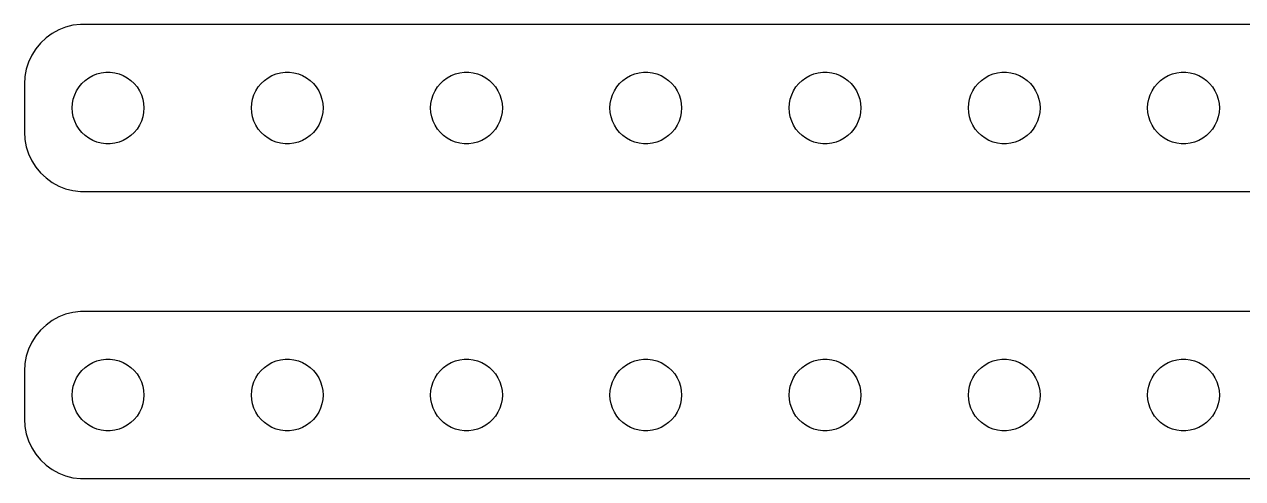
# Model space of a CAD drawing. Header units: metres. Extents: x -202 to 202, y 17 to 55.
# Drawn here: x -202 to -100.1, y 17 to 55 of the extents above; entities that cross this region are included whole.
import ezdxf

# ---------------------------------------------------------------- set-up
doc = ezdxf.new("R2010")
doc.units = ezdxf.units.M

msp = doc.modelspace()

# ---------------------------------------------------------------- linework, layer by layer
for p, q in [((-199.679, 54.2216), (-200.187, 53.8526)), ((-199.129, 54.5241), (-199.679, 54.2216)), ((-198.545, 54.7553), (-199.129, 54.5241)), ((-197.937, 54.9114), (-198.545, 54.7553)), ((-197.314, 54.9901), (-197.937, 54.9114)), ((197.314, 54.9901), (-197.314, 54.9901)), ((-200.645, 53.4227), (-201.045, 52.9389)), ((-200.187, 53.8526), (-200.645, 53.4227)), ((-201.382, 52.4088), (-201.649, 51.8406)), ((-201.045, 52.9389), (-201.382, 52.4088)), ((-201.843, 51.2434), (-201.961, 50.6267)), ((-201.649, 51.8406), (-201.843, 51.2434)), ((-195.562, 50.9469), (-195.188, 50.9941)), ((-195.188, 50.9941), (-194.812, 50.9941)), ((-194.812, 50.9941), (-194.438, 50.9469)), ((-180.562, 50.9469), (-180.188, 50.9941)), ((-180.188, 50.9941), (-179.812, 50.9941)), ((-179.812, 50.9941), (-179.438, 50.9469)), ((-165.562, 50.9469), (-165.188, 50.9941)), ((-165.188, 50.9941), (-164.812, 50.9941)), ((-164.812, 50.9941), (-164.438, 50.9469)), ((-150.562, 50.9469), (-150.188, 50.9941)), ((-150.188, 50.9941), (-149.812, 50.9941)), ((-149.812, 50.9941), (-149.438, 50.9469)), ((-135.562, 50.9469), (-135.188, 50.9941)), ((-135.188, 50.9941), (-134.812, 50.9941)), ((-134.812, 50.9941), (-134.438, 50.9469)), ((-120.562, 50.9469), (-120.188, 50.9941)), ((-120.188, 50.9941), (-119.812, 50.9941)), ((-119.812, 50.9941), (-119.438, 50.9469)), ((-105.562, 50.9469), (-105.188, 50.9941)), ((-105.188, 50.9941), (-104.812, 50.9941)), ((-104.812, 50.9941), (-104.438, 50.9469)), ((-201.961, 50.6267), (-202, 50)), ((-202, 50), (-202, 46)), ((-197.427, 49.7634), (-197.187, 50.0536)), ((-197.187, 50.0536), (-196.912, 50.3115)), ((-196.912, 50.3115), (-196.607, 50.533)), ((-196.607, 50.533), (-196.277, 50.7145)), ((-196.277, 50.7145), (-195.927, 50.8532)), ((-195.927, 50.8532), (-195.562, 50.9469)), ((-194.438, 50.9469), (-194.073, 50.8532)), ((-194.073, 50.8532), (-193.723, 50.7145)), ((-193.723, 50.7145), (-193.393, 50.533)), ((-193.393, 50.533), (-193.088, 50.3115)), ((-193.088, 50.3115), (-192.813, 50.0536)), ((-192.813, 50.0536), (-192.573, 49.7634)), ((-182.427, 49.7634), (-182.187, 50.0536)), ((-182.187, 50.0536), (-181.912, 50.3115)), ((-181.912, 50.3115), (-181.607, 50.533)), ((-181.607, 50.533), (-181.277, 50.7145)), ((-181.277, 50.7145), (-180.927, 50.8532)), ((-180.927, 50.8532), (-180.562, 50.9469)), ((-179.438, 50.9469), (-179.073, 50.8532)), ((-179.073, 50.8532), (-178.723, 50.7145)), ((-178.723, 50.7145), (-178.393, 50.533)), ((-178.393, 50.533), (-178.088, 50.3115)), ((-178.088, 50.3115), (-177.813, 50.0536)), ((-177.813, 50.0536), (-177.573, 49.7634)), ((-167.427, 49.7634), (-167.187, 50.0536)), ((-167.187, 50.0536), (-166.912, 50.3115)), ((-166.912, 50.3115), (-166.607, 50.533)), ((-166.607, 50.533), (-166.277, 50.7145)), ((-166.277, 50.7145), (-165.927, 50.8532)), ((-165.927, 50.8532), (-165.562, 50.9469)), ((-164.438, 50.9469), (-164.073, 50.8532)), ((-164.073, 50.8532), (-163.723, 50.7145)), ((-163.723, 50.7145), (-163.393, 50.533)), ((-163.393, 50.533), (-163.088, 50.3115)), ((-163.088, 50.3115), (-162.813, 50.0536)), ((-162.813, 50.0536), (-162.573, 49.7634)), ((-152.427, 49.7634), (-152.187, 50.0536)), ((-152.187, 50.0536), (-151.912, 50.3115)), ((-151.912, 50.3115), (-151.607, 50.533)), ((-151.607, 50.533), (-151.277, 50.7145)), ((-151.277, 50.7145), (-150.927, 50.8532)), ((-150.927, 50.8532), (-150.562, 50.9469)), ((-149.438, 50.9469), (-149.073, 50.8532)), ((-149.073, 50.8532), (-148.723, 50.7145)), ((-148.723, 50.7145), (-148.393, 50.533)), ((-148.393, 50.533), (-148.088, 50.3115)), ((-148.088, 50.3115), (-147.813, 50.0536)), ((-147.813, 50.0536), (-147.573, 49.7634)), ((-137.427, 49.7634), (-137.187, 50.0536)), ((-137.187, 50.0536), (-136.912, 50.3115)), ((-136.912, 50.3115), (-136.607, 50.533)), ((-136.607, 50.533), (-136.277, 50.7145)), ((-136.277, 50.7145), (-135.927, 50.8532)), ((-135.927, 50.8532), (-135.562, 50.9469)), ((-134.438, 50.9469), (-134.073, 50.8532)), ((-134.073, 50.8532), (-133.723, 50.7145)), ((-133.723, 50.7145), (-133.393, 50.533)), ((-133.393, 50.533), (-133.088, 50.3115)), ((-133.088, 50.3115), (-132.813, 50.0536)), ((-132.813, 50.0536), (-132.573, 49.7634)), ((-122.427, 49.7634), (-122.187, 50.0536)), ((-122.187, 50.0536), (-121.912, 50.3115)), ((-121.912, 50.3115), (-121.607, 50.533)), ((-121.607, 50.533), (-121.277, 50.7145)), ((-121.277, 50.7145), (-120.927, 50.8532)), ((-120.927, 50.8532), (-120.562, 50.9469)), ((-119.438, 50.9469), (-119.073, 50.8532)), ((-119.073, 50.8532), (-118.723, 50.7145)), ((-118.723, 50.7145), (-118.393, 50.533)), ((-118.393, 50.533), (-118.088, 50.3115)), ((-118.088, 50.3115), (-117.813, 50.0536)), ((-117.813, 50.0536), (-117.573, 49.7634)), ((-107.427, 49.7634), (-107.187, 50.0536)), ((-107.187, 50.0536), (-106.912, 50.3115)), ((-106.912, 50.3115), (-106.607, 50.533)), ((-106.607, 50.533), (-106.277, 50.7145)), ((-106.277, 50.7145), (-105.927, 50.8532)), ((-105.927, 50.8532), (-105.562, 50.9469)), ((-104.438, 50.9469), (-104.073, 50.8532)), ((-104.073, 50.8532), (-103.723, 50.7145)), ((-103.723, 50.7145), (-103.393, 50.533)), ((-103.393, 50.533), (-103.088, 50.3115)), ((-103.088, 50.3115), (-102.813, 50.0536)), ((-102.813, 50.0536), (-102.573, 49.7634)), ((-197.906, 48.7461), (-197.789, 49.1044)), ((-197.789, 49.1044), (-197.629, 49.4453)), ((-197.629, 49.4453), (-197.427, 49.7634)), ((-192.573, 49.7634), (-192.371, 49.4453)), ((-192.371, 49.4453), (-192.211, 49.1044)), ((-192.211, 49.1044), (-192.094, 48.7461)), ((-182.906, 48.7461), (-182.789, 49.1044)), ((-182.789, 49.1044), (-182.629, 49.4453)), ((-182.629, 49.4453), (-182.427, 49.7634)), ((-177.573, 49.7634), (-177.371, 49.4453)), ((-177.371, 49.4453), (-177.211, 49.1044)), ((-177.211, 49.1044), (-177.094, 48.7461)), ((-167.906, 48.7461), (-167.789, 49.1044)), ((-167.789, 49.1044), (-167.629, 49.4453)), ((-167.629, 49.4453), (-167.427, 49.7634)), ((-162.573, 49.7634), (-162.371, 49.4453)), ((-162.371, 49.4453), (-162.211, 49.1044)), ((-162.211, 49.1044), (-162.094, 48.7461)), ((-152.906, 48.7461), (-152.789, 49.1044)), ((-152.789, 49.1044), (-152.629, 49.4453)), ((-152.629, 49.4453), (-152.427, 49.7634)), ((-147.573, 49.7634), (-147.371, 49.4453)), ((-147.371, 49.4453), (-147.211, 49.1044)), ((-147.211, 49.1044), (-147.094, 48.7461)), ((-137.906, 48.7461), (-137.789, 49.1044)), ((-137.789, 49.1044), (-137.629, 49.4453)), ((-137.629, 49.4453), (-137.427, 49.7634)), ((-132.573, 49.7634), (-132.371, 49.4453)), ((-132.371, 49.4453), (-132.211, 49.1044)), ((-132.211, 49.1044), (-132.094, 48.7461)), ((-122.906, 48.7461), (-122.789, 49.1044)), ((-122.789, 49.1044), (-122.629, 49.4453)), ((-122.629, 49.4453), (-122.427, 49.7634)), ((-117.573, 49.7634), (-117.371, 49.4453)), ((-117.371, 49.4453), (-117.211, 49.1044)), ((-117.211, 49.1044), (-117.094, 48.7461)), ((-107.906, 48.7461), (-107.789, 49.1044)), ((-107.789, 49.1044), (-107.629, 49.4453)), ((-107.629, 49.4453), (-107.427, 49.7634)), ((-102.573, 49.7634), (-102.371, 49.4453)), ((-102.371, 49.4453), (-102.211, 49.1044)), ((-102.211, 49.1044), (-102.094, 48.7461)), ((-198, 48), (-197.976, 48.376)), ((-197.976, 47.624), (-198, 48)), ((-197.976, 48.376), (-197.906, 48.7461)), ((-192.094, 48.7461), (-192.024, 48.376)), ((-192.024, 48.376), (-192, 48)), ((-192, 48), (-192.024, 47.624)), ((-183, 48), (-182.976, 48.376)), ((-182.976, 47.624), (-183, 48)), ((-182.976, 48.376), (-182.906, 48.7461)), ((-177.094, 48.7461), (-177.024, 48.376)), ((-177.024, 48.376), (-177, 48)), ((-177, 48), (-177.024, 47.624)), ((-168, 48), (-167.976, 48.376)), ((-167.976, 47.624), (-168, 48)), ((-167.976, 48.376), (-167.906, 48.7461)), ((-162.094, 48.7461), (-162.024, 48.376)), ((-162.024, 48.376), (-162, 48)), ((-162, 48), (-162.024, 47.624)), ((-153, 48), (-152.976, 48.376)), ((-152.976, 47.624), (-153, 48)), ((-152.976, 48.376), (-152.906, 48.7461)), ((-147.094, 48.7461), (-147.024, 48.376)), ((-147.024, 48.376), (-147, 48)), ((-147, 48), (-147.024, 47.624)), ((-138, 48), (-137.976, 48.376)), ((-137.976, 47.624), (-138, 48)), ((-137.976, 48.376), (-137.906, 48.7461)), ((-132.094, 48.7461), (-132.024, 48.376)), ((-132.024, 48.376), (-132, 48)), ((-132, 48), (-132.024, 47.624)), ((-123, 48), (-122.976, 48.376)), ((-122.976, 47.624), (-123, 48)), ((-122.976, 48.376), (-122.906, 48.7461)), ((-117.094, 48.7461), (-117.024, 48.376)), ((-117.024, 48.376), (-117, 48)), ((-117, 48), (-117.024, 47.624)), ((-108, 48), (-107.976, 48.376)), ((-107.976, 47.624), (-108, 48)), ((-107.976, 48.376), (-107.906, 48.7461)), ((-102.094, 48.7461), (-102.024, 48.376)), ((-102.024, 48.376), (-102, 48)), ((-102, 48), (-102.024, 47.624)), ((-197.906, 47.2539), (-197.976, 47.624)), ((-197.789, 46.8956), (-197.906, 47.2539)), ((-192.094, 47.2539), (-192.211, 46.8956)), ((-192.024, 47.624), (-192.094, 47.2539)), ((-182.906, 47.2539), (-182.976, 47.624)), ((-182.789, 46.8956), (-182.906, 47.2539)), ((-177.094, 47.2539), (-177.211, 46.8956)), ((-177.024, 47.624), (-177.094, 47.2539)), ((-167.906, 47.2539), (-167.976, 47.624)), ((-167.789, 46.8956), (-167.906, 47.2539)), ((-162.094, 47.2539), (-162.211, 46.8956)), ((-162.024, 47.624), (-162.094, 47.2539)), ((-152.906, 47.2539), (-152.976, 47.624)), ((-152.789, 46.8956), (-152.906, 47.2539)), ((-147.094, 47.2539), (-147.211, 46.8956)), ((-147.024, 47.624), (-147.094, 47.2539)), ((-137.906, 47.2539), (-137.976, 47.624)), ((-137.789, 46.8956), (-137.906, 47.2539)), ((-132.094, 47.2539), (-132.211, 46.8956)), ((-132.024, 47.624), (-132.094, 47.2539)), ((-122.906, 47.2539), (-122.976, 47.624)), ((-122.789, 46.8956), (-122.906, 47.2539)), ((-117.094, 47.2539), (-117.211, 46.8956)), ((-117.024, 47.624), (-117.094, 47.2539)), ((-107.906, 47.2539), (-107.976, 47.624)), ((-107.789, 46.8956), (-107.906, 47.2539)), ((-102.094, 47.2539), (-102.211, 46.8956)), ((-102.024, 47.624), (-102.094, 47.2539)), ((-202, 46), (-201.961, 45.3733)), ((-197.629, 46.5547), (-197.789, 46.8956)), ((-197.427, 46.2366), (-197.629, 46.5547)), ((-197.187, 45.9464), (-197.427, 46.2366)), ((-196.912, 45.6885), (-197.187, 45.9464)), ((-192.813, 45.9464), (-193.088, 45.6885)), ((-192.573, 46.2366), (-192.813, 45.9464)), ((-192.371, 46.5547), (-192.573, 46.2366)), ((-192.211, 46.8956), (-192.371, 46.5547)), ((-182.629, 46.5547), (-182.789, 46.8956)), ((-182.427, 46.2366), (-182.629, 46.5547)), ((-182.187, 45.9464), (-182.427, 46.2366)), ((-181.912, 45.6885), (-182.187, 45.9464)), ((-177.813, 45.9464), (-178.088, 45.6885)), ((-177.573, 46.2366), (-177.813, 45.9464)), ((-177.371, 46.5547), (-177.573, 46.2366)), ((-177.211, 46.8956), (-177.371, 46.5547)), ((-167.629, 46.5547), (-167.789, 46.8956)), ((-167.427, 46.2366), (-167.629, 46.5547)), ((-167.187, 45.9464), (-167.427, 46.2366)), ((-166.912, 45.6885), (-167.187, 45.9464)), ((-162.813, 45.9464), (-163.088, 45.6885)), ((-162.573, 46.2366), (-162.813, 45.9464)), ((-162.371, 46.5547), (-162.573, 46.2366)), ((-162.211, 46.8956), (-162.371, 46.5547)), ((-152.629, 46.5547), (-152.789, 46.8956)), ((-152.427, 46.2366), (-152.629, 46.5547)), ((-152.187, 45.9464), (-152.427, 46.2366)), ((-151.912, 45.6885), (-152.187, 45.9464)), ((-147.813, 45.9464), (-148.088, 45.6885)), ((-147.573, 46.2366), (-147.813, 45.9464)), ((-147.371, 46.5547), (-147.573, 46.2366)), ((-147.211, 46.8956), (-147.371, 46.5547)), ((-137.629, 46.5547), (-137.789, 46.8956)), ((-137.427, 46.2366), (-137.629, 46.5547)), ((-137.187, 45.9464), (-137.427, 46.2366)), ((-136.912, 45.6885), (-137.187, 45.9464)), ((-132.813, 45.9464), (-133.088, 45.6885)), ((-132.573, 46.2366), (-132.813, 45.9464)), ((-132.371, 46.5547), (-132.573, 46.2366)), ((-132.211, 46.8956), (-132.371, 46.5547)), ((-122.629, 46.5547), (-122.789, 46.8956)), ((-122.427, 46.2366), (-122.629, 46.5547)), ((-122.187, 45.9464), (-122.427, 46.2366)), ((-121.912, 45.6885), (-122.187, 45.9464)), ((-117.813, 45.9464), (-118.088, 45.6885)), ((-117.573, 46.2366), (-117.813, 45.9464)), ((-117.371, 46.5547), (-117.573, 46.2366)), ((-117.211, 46.8956), (-117.371, 46.5547)), ((-107.629, 46.5547), (-107.789, 46.8956)), ((-107.427, 46.2366), (-107.629, 46.5547)), ((-107.187, 45.9464), (-107.427, 46.2366)), ((-106.912, 45.6885), (-107.187, 45.9464)), ((-102.813, 45.9464), (-103.088, 45.6885)), ((-102.573, 46.2366), (-102.813, 45.9464)), ((-102.371, 46.5547), (-102.573, 46.2366)), ((-102.211, 46.8956), (-102.371, 46.5547)), ((-201.961, 45.3733), (-201.843, 44.7566)), ((-196.607, 45.467), (-196.912, 45.6885)), ((-196.277, 45.2855), (-196.607, 45.467)), ((-195.927, 45.1468), (-196.277, 45.2855)), ((-195.562, 45.0531), (-195.927, 45.1468)), ((-195.188, 45.0059), (-195.562, 45.0531)), ((-194.812, 45.0059), (-195.188, 45.0059)), ((-194.438, 45.0531), (-194.812, 45.0059)), ((-194.073, 45.1468), (-194.438, 45.0531)), ((-193.723, 45.2855), (-194.073, 45.1468)), ((-193.393, 45.467), (-193.723, 45.2855)), ((-193.088, 45.6885), (-193.393, 45.467)), ((-181.607, 45.467), (-181.912, 45.6885)), ((-181.277, 45.2855), (-181.607, 45.467)), ((-180.927, 45.1468), (-181.277, 45.2855)), ((-180.562, 45.0531), (-180.927, 45.1468)), ((-180.188, 45.0059), (-180.562, 45.0531)), ((-179.812, 45.0059), (-180.188, 45.0059)), ((-179.438, 45.0531), (-179.812, 45.0059)), ((-179.073, 45.1468), (-179.438, 45.0531)), ((-178.723, 45.2855), (-179.073, 45.1468)), ((-178.393, 45.467), (-178.723, 45.2855)), ((-178.088, 45.6885), (-178.393, 45.467)), ((-166.607, 45.467), (-166.912, 45.6885)), ((-166.277, 45.2855), (-166.607, 45.467)), ((-165.927, 45.1468), (-166.277, 45.2855)), ((-165.562, 45.0531), (-165.927, 45.1468)), ((-165.188, 45.0059), (-165.562, 45.0531)), ((-164.812, 45.0059), (-165.188, 45.0059)), ((-164.438, 45.0531), (-164.812, 45.0059)), ((-164.073, 45.1468), (-164.438, 45.0531)), ((-163.723, 45.2855), (-164.073, 45.1468)), ((-163.393, 45.467), (-163.723, 45.2855)), ((-163.088, 45.6885), (-163.393, 45.467)), ((-151.607, 45.467), (-151.912, 45.6885)), ((-151.277, 45.2855), (-151.607, 45.467)), ((-150.927, 45.1468), (-151.277, 45.2855)), ((-150.562, 45.0531), (-150.927, 45.1468)), ((-150.188, 45.0059), (-150.562, 45.0531)), ((-149.812, 45.0059), (-150.188, 45.0059)), ((-149.438, 45.0531), (-149.812, 45.0059)), ((-149.073, 45.1468), (-149.438, 45.0531)), ((-148.723, 45.2855), (-149.073, 45.1468)), ((-148.393, 45.467), (-148.723, 45.2855)), ((-148.088, 45.6885), (-148.393, 45.467)), ((-136.607, 45.467), (-136.912, 45.6885)), ((-136.277, 45.2855), (-136.607, 45.467)), ((-135.927, 45.1468), (-136.277, 45.2855)), ((-135.562, 45.0531), (-135.927, 45.1468)), ((-135.188, 45.0059), (-135.562, 45.0531)), ((-134.812, 45.0059), (-135.188, 45.0059)), ((-134.438, 45.0531), (-134.812, 45.0059)), ((-134.073, 45.1468), (-134.438, 45.0531)), ((-133.723, 45.2855), (-134.073, 45.1468)), ((-133.393, 45.467), (-133.723, 45.2855)), ((-133.088, 45.6885), (-133.393, 45.467)), ((-121.607, 45.467), (-121.912, 45.6885)), ((-121.277, 45.2855), (-121.607, 45.467)), ((-120.927, 45.1468), (-121.277, 45.2855)), ((-120.562, 45.0531), (-120.927, 45.1468)), ((-120.188, 45.0059), (-120.562, 45.0531)), ((-119.812, 45.0059), (-120.188, 45.0059)), ((-119.438, 45.0531), (-119.812, 45.0059)), ((-119.073, 45.1468), (-119.438, 45.0531)), ((-118.723, 45.2855), (-119.073, 45.1468)), ((-118.393, 45.467), (-118.723, 45.2855)), ((-118.088, 45.6885), (-118.393, 45.467)), ((-106.607, 45.467), (-106.912, 45.6885)), ((-106.277, 45.2855), (-106.607, 45.467)), ((-105.927, 45.1468), (-106.277, 45.2855)), ((-105.562, 45.0531), (-105.927, 45.1468)), ((-105.188, 45.0059), (-105.562, 45.0531)), ((-104.812, 45.0059), (-105.188, 45.0059)), ((-104.438, 45.0531), (-104.812, 45.0059)), ((-104.073, 45.1468), (-104.438, 45.0531)), ((-103.723, 45.2855), (-104.073, 45.1468)), ((-103.393, 45.467), (-103.723, 45.2855)), ((-103.088, 45.6885), (-103.393, 45.467)), ((-201.843, 44.7566), (-201.649, 44.1594)), ((-201.649, 44.1594), (-201.382, 43.5912)), ((-201.382, 43.5912), (-201.045, 43.0611)), ((-201.045, 43.0611), (-200.645, 42.5773)), ((-200.645, 42.5773), (-200.187, 42.1474)), ((-200.187, 42.1474), (-199.679, 41.7784)), ((-199.679, 41.7784), (-199.129, 41.4759)), ((-199.129, 41.4759), (-198.545, 41.2447)), ((-198.545, 41.2447), (-197.937, 41.0886)), ((-197.937, 41.0886), (-197.314, 41.0099)), ((-197.314, 41.0099), (197.314, 41.0099)), ((-198.545, 30.7553), (-199.129, 30.5241)), ((-197.937, 30.9114), (-198.545, 30.7553)), ((-197.314, 30.9901), (-197.937, 30.9114)), ((197.314, 30.9901), (-197.314, 30.9901)), ((-200.187, 29.8526), (-200.645, 29.4227)), ((-199.679, 30.2216), (-200.187, 29.8526)), ((-199.129, 30.5241), (-199.679, 30.2216)), ((-201.045, 28.9389), (-201.382, 28.4088)), ((-200.645, 29.4227), (-201.045, 28.9389)), ((-201.649, 27.8406), (-201.843, 27.2434)), ((-201.382, 28.4088), (-201.649, 27.8406)), ((-201.961, 26.6267), (-202, 26)), ((-201.843, 27.2434), (-201.961, 26.6267)), ((-196.912, 26.3115), (-196.607, 26.533)), ((-196.607, 26.533), (-196.277, 26.7145)), ((-196.277, 26.7145), (-195.927, 26.8532)), ((-195.927, 26.8532), (-195.562, 26.9469)), ((-195.562, 26.9469), (-195.188, 26.9941)), ((-195.188, 26.9941), (-194.812, 26.9941)), ((-194.812, 26.9941), (-194.438, 26.9469)), ((-194.438, 26.9469), (-194.073, 26.8532)), ((-194.073, 26.8532), (-193.723, 26.7145)), ((-193.723, 26.7145), (-193.393, 26.533)), ((-193.393, 26.533), (-193.088, 26.3115)), ((-181.912, 26.3115), (-181.607, 26.533)), ((-181.607, 26.533), (-181.277, 26.7145)), ((-181.277, 26.7145), (-180.927, 26.8532)), ((-180.927, 26.8532), (-180.562, 26.9469)), ((-180.562, 26.9469), (-180.188, 26.9941)), ((-180.188, 26.9941), (-179.812, 26.9941)), ((-179.812, 26.9941), (-179.438, 26.9469)), ((-179.438, 26.9469), (-179.073, 26.8532)), ((-179.073, 26.8532), (-178.723, 26.7145)), ((-178.723, 26.7145), (-178.393, 26.533)), ((-178.393, 26.533), (-178.088, 26.3115)), ((-166.912, 26.3115), (-166.607, 26.533)), ((-166.607, 26.533), (-166.277, 26.7145)), ((-166.277, 26.7145), (-165.927, 26.8532)), ((-165.927, 26.8532), (-165.562, 26.9469)), ((-165.562, 26.9469), (-165.188, 26.9941)), ((-165.188, 26.9941), (-164.812, 26.9941)), ((-164.812, 26.9941), (-164.438, 26.9469)), ((-164.438, 26.9469), (-164.073, 26.8532)), ((-164.073, 26.8532), (-163.723, 26.7145)), ((-163.723, 26.7145), (-163.393, 26.533)), ((-163.393, 26.533), (-163.088, 26.3115)), ((-151.912, 26.3115), (-151.607, 26.533)), ((-151.607, 26.533), (-151.277, 26.7145)), ((-151.277, 26.7145), (-150.927, 26.8532)), ((-150.927, 26.8532), (-150.562, 26.9469)), ((-150.562, 26.9469), (-150.188, 26.9941)), ((-150.188, 26.9941), (-149.812, 26.9941)), ((-149.812, 26.9941), (-149.438, 26.9469)), ((-149.438, 26.9469), (-149.073, 26.8532)), ((-149.073, 26.8532), (-148.723, 26.7145)), ((-148.723, 26.7145), (-148.393, 26.533)), ((-148.393, 26.533), (-148.088, 26.3115)), ((-136.912, 26.3115), (-136.607, 26.533)), ((-136.607, 26.533), (-136.277, 26.7145)), ((-136.277, 26.7145), (-135.927, 26.8532)), ((-135.927, 26.8532), (-135.562, 26.9469)), ((-135.562, 26.9469), (-135.188, 26.9941)), ((-135.188, 26.9941), (-134.812, 26.9941)), ((-134.812, 26.9941), (-134.438, 26.9469)), ((-134.438, 26.9469), (-134.073, 26.8532)), ((-134.073, 26.8532), (-133.723, 26.7145)), ((-133.723, 26.7145), (-133.393, 26.533)), ((-133.393, 26.533), (-133.088, 26.3115)), ((-121.912, 26.3115), (-121.607, 26.533)), ((-121.607, 26.533), (-121.277, 26.7145)), ((-121.277, 26.7145), (-120.927, 26.8532)), ((-120.927, 26.8532), (-120.562, 26.9469)), ((-120.562, 26.9469), (-120.188, 26.9941)), ((-120.188, 26.9941), (-119.812, 26.9941)), ((-119.812, 26.9941), (-119.438, 26.9469)), ((-119.438, 26.9469), (-119.073, 26.8532)), ((-119.073, 26.8532), (-118.723, 26.7145)), ((-118.723, 26.7145), (-118.393, 26.533)), ((-118.393, 26.533), (-118.088, 26.3115)), ((-106.912, 26.3115), (-106.607, 26.533)), ((-106.607, 26.533), (-106.277, 26.7145)), ((-106.277, 26.7145), (-105.927, 26.8532)), ((-105.927, 26.8532), (-105.562, 26.9469)), ((-105.562, 26.9469), (-105.188, 26.9941)), ((-105.188, 26.9941), (-104.812, 26.9941)), ((-104.812, 26.9941), (-104.438, 26.9469)), ((-104.438, 26.9469), (-104.073, 26.8532)), ((-104.073, 26.8532), (-103.723, 26.7145)), ((-103.723, 26.7145), (-103.393, 26.533)), ((-103.393, 26.533), (-103.088, 26.3115)), ((-202, 26), (-202, 22)), ((-197.629, 25.4453), (-197.427, 25.7634)), ((-197.427, 25.7634), (-197.187, 26.0536)), ((-197.187, 26.0536), (-196.912, 26.3115)), ((-193.088, 26.3115), (-192.813, 26.0536)), ((-192.813, 26.0536), (-192.573, 25.7634)), ((-192.573, 25.7634), (-192.371, 25.4453)), ((-182.629, 25.4453), (-182.427, 25.7634)), ((-182.427, 25.7634), (-182.187, 26.0536)), ((-182.187, 26.0536), (-181.912, 26.3115)), ((-178.088, 26.3115), (-177.813, 26.0536)), ((-177.813, 26.0536), (-177.573, 25.7634)), ((-177.573, 25.7634), (-177.371, 25.4453)), ((-167.629, 25.4453), (-167.427, 25.7634)), ((-167.427, 25.7634), (-167.187, 26.0536)), ((-167.187, 26.0536), (-166.912, 26.3115)), ((-163.088, 26.3115), (-162.813, 26.0536)), ((-162.813, 26.0536), (-162.573, 25.7634)), ((-162.573, 25.7634), (-162.371, 25.4453)), ((-152.629, 25.4453), (-152.427, 25.7634)), ((-152.427, 25.7634), (-152.187, 26.0536)), ((-152.187, 26.0536), (-151.912, 26.3115)), ((-148.088, 26.3115), (-147.813, 26.0536)), ((-147.813, 26.0536), (-147.573, 25.7634)), ((-147.573, 25.7634), (-147.371, 25.4453)), ((-137.629, 25.4453), (-137.427, 25.7634)), ((-137.427, 25.7634), (-137.187, 26.0536)), ((-137.187, 26.0536), (-136.912, 26.3115)), ((-133.088, 26.3115), (-132.813, 26.0536)), ((-132.813, 26.0536), (-132.573, 25.7634)), ((-132.573, 25.7634), (-132.371, 25.4453)), ((-122.629, 25.4453), (-122.427, 25.7634)), ((-122.427, 25.7634), (-122.187, 26.0536)), ((-122.187, 26.0536), (-121.912, 26.3115)), ((-118.088, 26.3115), (-117.813, 26.0536)), ((-117.813, 26.0536), (-117.573, 25.7634)), ((-117.573, 25.7634), (-117.371, 25.4453)), ((-107.629, 25.4453), (-107.427, 25.7634)), ((-107.427, 25.7634), (-107.187, 26.0536)), ((-107.187, 26.0536), (-106.912, 26.3115)), ((-103.088, 26.3115), (-102.813, 26.0536)), ((-102.813, 26.0536), (-102.573, 25.7634)), ((-102.573, 25.7634), (-102.371, 25.4453)), ((-197.976, 24.376), (-197.906, 24.7461)), ((-197.906, 24.7461), (-197.789, 25.1044)), ((-197.789, 25.1044), (-197.629, 25.4453)), ((-192.371, 25.4453), (-192.211, 25.1044)), ((-192.211, 25.1044), (-192.094, 24.7461)), ((-192.094, 24.7461), (-192.024, 24.376)), ((-182.976, 24.376), (-182.906, 24.7461)), ((-182.906, 24.7461), (-182.789, 25.1044)), ((-182.789, 25.1044), (-182.629, 25.4453)), ((-177.371, 25.4453), (-177.211, 25.1044)), ((-177.211, 25.1044), (-177.094, 24.7461)), ((-177.094, 24.7461), (-177.024, 24.376)), ((-167.976, 24.376), (-167.906, 24.7461)), ((-167.906, 24.7461), (-167.789, 25.1044)), ((-167.789, 25.1044), (-167.629, 25.4453)), ((-162.371, 25.4453), (-162.211, 25.1044)), ((-162.211, 25.1044), (-162.094, 24.7461)), ((-162.094, 24.7461), (-162.024, 24.376)), ((-152.976, 24.376), (-152.906, 24.7461)), ((-152.906, 24.7461), (-152.789, 25.1044)), ((-152.789, 25.1044), (-152.629, 25.4453)), ((-147.371, 25.4453), (-147.211, 25.1044)), ((-147.211, 25.1044), (-147.094, 24.7461)), ((-147.094, 24.7461), (-147.024, 24.376)), ((-137.976, 24.376), (-137.906, 24.7461)), ((-137.906, 24.7461), (-137.789, 25.1044)), ((-137.789, 25.1044), (-137.629, 25.4453)), ((-132.371, 25.4453), (-132.211, 25.1044)), ((-132.211, 25.1044), (-132.094, 24.7461)), ((-132.094, 24.7461), (-132.024, 24.376)), ((-122.976, 24.376), (-122.906, 24.7461)), ((-122.906, 24.7461), (-122.789, 25.1044)), ((-122.789, 25.1044), (-122.629, 25.4453)), ((-117.371, 25.4453), (-117.211, 25.1044)), ((-117.211, 25.1044), (-117.094, 24.7461)), ((-117.094, 24.7461), (-117.024, 24.376)), ((-107.976, 24.376), (-107.906, 24.7461)), ((-107.906, 24.7461), (-107.789, 25.1044)), ((-107.789, 25.1044), (-107.629, 25.4453)), ((-102.371, 25.4453), (-102.211, 25.1044)), ((-102.211, 25.1044), (-102.094, 24.7461)), ((-102.094, 24.7461), (-102.024, 24.376)), ((-198, 24), (-197.976, 24.376)), ((-197.976, 23.624), (-198, 24)), ((-197.906, 23.2539), (-197.976, 23.624)), ((-192.024, 23.624), (-192.094, 23.2539)), ((-192.024, 24.376), (-192, 24)), ((-192, 24), (-192.024, 23.624)), ((-183, 24), (-182.976, 24.376)), ((-182.976, 23.624), (-183, 24)), ((-182.906, 23.2539), (-182.976, 23.624)), ((-177.024, 23.624), (-177.094, 23.2539)), ((-177.024, 24.376), (-177, 24)), ((-177, 24), (-177.024, 23.624)), ((-168, 24), (-167.976, 24.376)), ((-167.976, 23.624), (-168, 24)), ((-167.906, 23.2539), (-167.976, 23.624)), ((-162.024, 23.624), (-162.094, 23.2539)), ((-162.024, 24.376), (-162, 24)), ((-162, 24), (-162.024, 23.624)), ((-153, 24), (-152.976, 24.376)), ((-152.976, 23.624), (-153, 24)), ((-152.906, 23.2539), (-152.976, 23.624)), ((-147.024, 23.624), (-147.094, 23.2539)), ((-147.024, 24.376), (-147, 24)), ((-147, 24), (-147.024, 23.624)), ((-138, 24), (-137.976, 24.376)), ((-137.976, 23.624), (-138, 24)), ((-137.906, 23.2539), (-137.976, 23.624)), ((-132.024, 23.624), (-132.094, 23.2539)), ((-132.024, 24.376), (-132, 24)), ((-132, 24), (-132.024, 23.624)), ((-123, 24), (-122.976, 24.376)), ((-122.976, 23.624), (-123, 24)), ((-122.906, 23.2539), (-122.976, 23.624)), ((-117.024, 23.624), (-117.094, 23.2539)), ((-117.024, 24.376), (-117, 24)), ((-117, 24), (-117.024, 23.624)), ((-108, 24), (-107.976, 24.376)), ((-107.976, 23.624), (-108, 24)), ((-107.906, 23.2539), (-107.976, 23.624)), ((-102.024, 23.624), (-102.094, 23.2539)), ((-102.024, 24.376), (-102, 24)), ((-102, 24), (-102.024, 23.624)), ((-197.789, 22.8956), (-197.906, 23.2539)), ((-197.629, 22.5547), (-197.789, 22.8956)), ((-197.427, 22.2366), (-197.629, 22.5547)), ((-192.371, 22.5547), (-192.573, 22.2366)), ((-192.211, 22.8956), (-192.371, 22.5547)), ((-192.094, 23.2539), (-192.211, 22.8956)), ((-182.789, 22.8956), (-182.906, 23.2539)), ((-182.629, 22.5547), (-182.789, 22.8956)), ((-182.427, 22.2366), (-182.629, 22.5547)), ((-177.371, 22.5547), (-177.573, 22.2366)), ((-177.211, 22.8956), (-177.371, 22.5547)), ((-177.094, 23.2539), (-177.211, 22.8956)), ((-167.789, 22.8956), (-167.906, 23.2539)), ((-167.629, 22.5547), (-167.789, 22.8956)), ((-167.427, 22.2366), (-167.629, 22.5547)), ((-162.371, 22.5547), (-162.573, 22.2366)), ((-162.211, 22.8956), (-162.371, 22.5547)), ((-162.094, 23.2539), (-162.211, 22.8956)), ((-152.789, 22.8956), (-152.906, 23.2539)), ((-152.629, 22.5547), (-152.789, 22.8956)), ((-152.427, 22.2366), (-152.629, 22.5547)), ((-147.371, 22.5547), (-147.573, 22.2366)), ((-147.211, 22.8956), (-147.371, 22.5547)), ((-147.094, 23.2539), (-147.211, 22.8956)), ((-137.789, 22.8956), (-137.906, 23.2539)), ((-137.629, 22.5547), (-137.789, 22.8956)), ((-137.427, 22.2366), (-137.629, 22.5547)), ((-132.371, 22.5547), (-132.573, 22.2366)), ((-132.211, 22.8956), (-132.371, 22.5547)), ((-132.094, 23.2539), (-132.211, 22.8956)), ((-122.789, 22.8956), (-122.906, 23.2539)), ((-122.629, 22.5547), (-122.789, 22.8956)), ((-122.427, 22.2366), (-122.629, 22.5547)), ((-117.371, 22.5547), (-117.573, 22.2366)), ((-117.211, 22.8956), (-117.371, 22.5547)), ((-117.094, 23.2539), (-117.211, 22.8956)), ((-107.789, 22.8956), (-107.906, 23.2539)), ((-107.629, 22.5547), (-107.789, 22.8956)), ((-107.427, 22.2366), (-107.629, 22.5547)), ((-102.371, 22.5547), (-102.573, 22.2366)), ((-102.211, 22.8956), (-102.371, 22.5547)), ((-102.094, 23.2539), (-102.211, 22.8956)), ((-202, 22), (-201.961, 21.3733)), ((-197.187, 21.9464), (-197.427, 22.2366)), ((-196.912, 21.6885), (-197.187, 21.9464)), ((-196.607, 21.467), (-196.912, 21.6885)), ((-196.277, 21.2855), (-196.607, 21.467)), ((-193.393, 21.467), (-193.723, 21.2855)), ((-193.088, 21.6885), (-193.393, 21.467)), ((-192.813, 21.9464), (-193.088, 21.6885)), ((-192.573, 22.2366), (-192.813, 21.9464)), ((-182.187, 21.9464), (-182.427, 22.2366)), ((-181.912, 21.6885), (-182.187, 21.9464)), ((-181.607, 21.467), (-181.912, 21.6885)), ((-181.277, 21.2855), (-181.607, 21.467)), ((-178.393, 21.467), (-178.723, 21.2855)), ((-178.088, 21.6885), (-178.393, 21.467)), ((-177.813, 21.9464), (-178.088, 21.6885)), ((-177.573, 22.2366), (-177.813, 21.9464)), ((-167.187, 21.9464), (-167.427, 22.2366)), ((-166.912, 21.6885), (-167.187, 21.9464)), ((-166.607, 21.467), (-166.912, 21.6885)), ((-166.277, 21.2855), (-166.607, 21.467)), ((-163.393, 21.467), (-163.723, 21.2855)), ((-163.088, 21.6885), (-163.393, 21.467)), ((-162.813, 21.9464), (-163.088, 21.6885)), ((-162.573, 22.2366), (-162.813, 21.9464)), ((-152.187, 21.9464), (-152.427, 22.2366)), ((-151.912, 21.6885), (-152.187, 21.9464)), ((-151.607, 21.467), (-151.912, 21.6885)), ((-151.277, 21.2855), (-151.607, 21.467)), ((-148.393, 21.467), (-148.723, 21.2855)), ((-148.088, 21.6885), (-148.393, 21.467)), ((-147.813, 21.9464), (-148.088, 21.6885)), ((-147.573, 22.2366), (-147.813, 21.9464)), ((-137.187, 21.9464), (-137.427, 22.2366)), ((-136.912, 21.6885), (-137.187, 21.9464)), ((-136.607, 21.467), (-136.912, 21.6885)), ((-136.277, 21.2855), (-136.607, 21.467)), ((-133.393, 21.467), (-133.723, 21.2855)), ((-133.088, 21.6885), (-133.393, 21.467)), ((-132.813, 21.9464), (-133.088, 21.6885)), ((-132.573, 22.2366), (-132.813, 21.9464)), ((-122.187, 21.9464), (-122.427, 22.2366)), ((-121.912, 21.6885), (-122.187, 21.9464)), ((-121.607, 21.467), (-121.912, 21.6885)), ((-121.277, 21.2855), (-121.607, 21.467)), ((-118.393, 21.467), (-118.723, 21.2855)), ((-118.088, 21.6885), (-118.393, 21.467)), ((-117.813, 21.9464), (-118.088, 21.6885)), ((-117.573, 22.2366), (-117.813, 21.9464)), ((-107.187, 21.9464), (-107.427, 22.2366)), ((-106.912, 21.6885), (-107.187, 21.9464)), ((-106.607, 21.467), (-106.912, 21.6885)), ((-106.277, 21.2855), (-106.607, 21.467)), ((-103.393, 21.467), (-103.723, 21.2855)), ((-103.088, 21.6885), (-103.393, 21.467)), ((-102.813, 21.9464), (-103.088, 21.6885)), ((-102.573, 22.2366), (-102.813, 21.9464)), ((-201.961, 21.3733), (-201.843, 20.7566)), ((-201.843, 20.7566), (-201.649, 20.1594)), ((-195.927, 21.1468), (-196.277, 21.2855)), ((-195.562, 21.0531), (-195.927, 21.1468)), ((-195.188, 21.0059), (-195.562, 21.0531)), ((-194.812, 21.0059), (-195.188, 21.0059)), ((-194.438, 21.0531), (-194.812, 21.0059)), ((-194.073, 21.1468), (-194.438, 21.0531)), ((-193.723, 21.2855), (-194.073, 21.1468)), ((-180.927, 21.1468), (-181.277, 21.2855)), ((-180.562, 21.0531), (-180.927, 21.1468)), ((-180.188, 21.0059), (-180.562, 21.0531)), ((-179.812, 21.0059), (-180.188, 21.0059)), ((-179.438, 21.0531), (-179.812, 21.0059)), ((-179.073, 21.1468), (-179.438, 21.0531)), ((-178.723, 21.2855), (-179.073, 21.1468)), ((-165.927, 21.1468), (-166.277, 21.2855)), ((-165.562, 21.0531), (-165.927, 21.1468)), ((-165.188, 21.0059), (-165.562, 21.0531)), ((-164.812, 21.0059), (-165.188, 21.0059)), ((-164.438, 21.0531), (-164.812, 21.0059)), ((-164.073, 21.1468), (-164.438, 21.0531)), ((-163.723, 21.2855), (-164.073, 21.1468)), ((-150.927, 21.1468), (-151.277, 21.2855)), ((-150.562, 21.0531), (-150.927, 21.1468)), ((-150.188, 21.0059), (-150.562, 21.0531)), ((-149.812, 21.0059), (-150.188, 21.0059)), ((-149.438, 21.0531), (-149.812, 21.0059)), ((-149.073, 21.1468), (-149.438, 21.0531)), ((-148.723, 21.2855), (-149.073, 21.1468)), ((-135.927, 21.1468), (-136.277, 21.2855)), ((-135.562, 21.0531), (-135.927, 21.1468)), ((-135.188, 21.0059), (-135.562, 21.0531)), ((-134.812, 21.0059), (-135.188, 21.0059)), ((-134.438, 21.0531), (-134.812, 21.0059)), ((-134.073, 21.1468), (-134.438, 21.0531)), ((-133.723, 21.2855), (-134.073, 21.1468)), ((-120.927, 21.1468), (-121.277, 21.2855)), ((-120.562, 21.0531), (-120.927, 21.1468)), ((-120.188, 21.0059), (-120.562, 21.0531)), ((-119.812, 21.0059), (-120.188, 21.0059)), ((-119.438, 21.0531), (-119.812, 21.0059)), ((-119.073, 21.1468), (-119.438, 21.0531)), ((-118.723, 21.2855), (-119.073, 21.1468)), ((-105.927, 21.1468), (-106.277, 21.2855)), ((-105.562, 21.0531), (-105.927, 21.1468)), ((-105.188, 21.0059), (-105.562, 21.0531)), ((-104.812, 21.0059), (-105.188, 21.0059)), ((-104.438, 21.0531), (-104.812, 21.0059)), ((-104.073, 21.1468), (-104.438, 21.0531)), ((-103.723, 21.2855), (-104.073, 21.1468)), ((-201.649, 20.1594), (-201.382, 19.5912)), ((-201.382, 19.5912), (-201.045, 19.0611)), ((-201.045, 19.0611), (-200.645, 18.5773)), ((-200.645, 18.5773), (-200.187, 18.1474)), ((-200.187, 18.1474), (-199.679, 17.7784)), ((-199.679, 17.7784), (-199.129, 17.4759)), ((-199.129, 17.4759), (-198.545, 17.2447)), ((-198.545, 17.2447), (-197.937, 17.0886)), ((-197.937, 17.0886), (-197.314, 17.0099)), ((-197.314, 17.0099), (197.314, 17.0099))]:
    msp.add_line(p, q)

doc.saveas('drawing.dxf')
